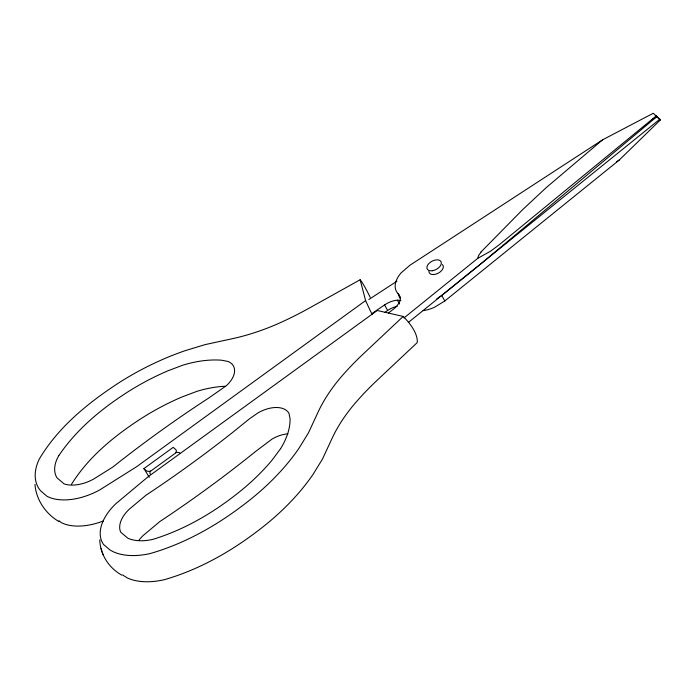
<?xml version="1.0" encoding="UTF-8"?>
<svg xmlns="http://www.w3.org/2000/svg" width="695" height="695" viewBox="0 0 695 695"><rect width="100%" height="100%" fill="white"/><g stroke="black" fill="none" stroke-linecap="round" stroke-linejoin="round"><path stroke-width="1.04" d="M403.908 317.997L477.717 258.366L478.638 255.456L481.6 251.355M71.455 484.38C88.152 457.458 113.259 436.834 139.53 419.598A165.323 97.639 -28.2 0 1 181.986 396.967L196.824 391.372A86.945 51.352 -28.2 0 1 225.128 386.246M179.84 453.018A5.213 3.084 -28.2 0 0 176.269 452.541L150.233 471.445A5.247 3.093 -28.2 0 0 150.554 474.294M175.774 452.68L175.991 452.306A5.213 3.084 -28.2 0 0 175.67 449.465L173.194 447.354L143.891 468.612A34.55 6.272 54 0 1 149.234 477.378M481.07 251.92L522.727 209.569L546.287 187.572L602.591 139.817L653.309 113.242L660.25 120.07L619.202 160.076L444.774 301.005L434.358 307.346A28.321 16.732 -28.2 0 1 423.064 310.656M403.161 316.442L363.155 354.059A234.067 138.244 -28.2 0 0 343.582 374.153A156.775 92.591 -28.2 0 0 318.449 411.318L308.476 432.82L299.102 448.093A186.373 110.071 -28.2 0 1 251.529 498.628C221.453 522.822 187.355 542.891 150.111 553.568A64.817 38.286 -28.2 0 1 113.268 551.76L110.019 549.997L103.39 544.35L101.835 541.544A52.716 31.136 -28.2 0 1 115.917 503.649L148.296 476.605L377.229 310.491L403.161 316.442A34.472 15.585 40 0 1 417.2 342.626L377.194 380.235A234.067 138.244 -28.2 0 0 357.621 400.337A156.775 92.591 -28.2 0 0 332.488 437.494L322.515 458.995L313.132 474.268A186.373 110.071 -28.2 0 1 265.56 524.812C235.492 549.007 201.385 569.066 164.15 579.743A64.817 38.286 -28.2 0 1 127.307 577.945L122.581 574.921M656.349 115.839L499.045 244.909L490.418 251.277L477.717 258.366M436.773 298.841L441.759 295.392L659.807 119.236L655.272 115.37M408.591 322.254L480.723 263.978L656.792 116.673L652.171 119.523M388.418 313.037L393.309 309.275A17.279 10.208 -28.2 0 0 400.303 299.623A22.092 13.049 -28.2 0 0 399.582 295.809L399.347 295.323A22.092 13.049 -28.2 0 0 398.053 293.577A28.321 16.732 -28.2 0 1 401.076 272.883L409.954 265.229L602.591 139.817M360.14 279.764L365.596 300.57L136.663 466.684L99.785 489.897A52.716 31.136 -28.2 0 1 50.631 497.881L47.199 496.447L40.571 490.792L38.599 488.099A64.817 38.286 -28.2 0 1 39.276 459.074C57.894 427.694 86.875 403.856 117.055 383.988A186.373 110.071 -28.2 0 1 184.931 350.758L205.042 344.633L233.094 338.543A156.775 92.591 -28.2 0 0 282.205 321.828A234.067 138.244 -28.2 0 0 309.258 308.102L360.14 279.764A34.472 3.901 66.6 0 1 370.2 297.347M372.563 313.132L384.604 304.905A17.279 10.208 -28.2 0 1 397.401 300.188A22.092 13.049 -28.2 0 1 400.919 300.683M385.039 312.272L387.619 310.509A17.279 10.208 -28.2 0 1 397.21 306.286M368.828 299.519L396.949 281.214M616.491 161.779L619.202 160.076M150.45 471.054L149.946 471.193A5.247 3.093 -28.2 0 1 146.358 470.715L143.891 468.612M58.988 521.597C45.714 513.796 36.088 499.853 34.967 484.346M121.781 575.13C108.976 568.015 100.158 554.61 99.776 539.859M59.023 520.737L61.238 522.623L64.67 524.065A52.716 31.136 -28.2 0 0 103.494 520.903M659.807 119.236L660.25 120.07M441.759 295.392L444.774 301.005M398.053 293.577L400.563 298.251M397.401 300.188L399.408 303.932M384.604 304.905L387.619 310.509M365.596 300.57L369.61 309.301A32.648 3.701 66.6 0 0 372.225 314.548M101.062 548.624L101.87 551.074M102.235 552.151L103.051 554.627M138.974 540.171A31.657 18.695 -28.2 0 1 143.144 535.541L159.867 521.528L169.25 515.247A786.479 464.503 -28.2 0 0 204.573 490.514L213.235 484.172A786.479 464.503 -28.2 0 0 255.386 451.62L272.214 438.953A25.646 15.151 -28.2 0 1 287.886 433.793M400.511 298.572A28.321 16.732 -28.2 0 1 398.27 293.386M442.359 264.543A7.836 4.622 -28.2 0 1 438.067 273.265A7.836 4.622 -28.2 0 1 428.885 271.415M58.832 455.572L57.416 458.205A43.759 25.845 -28.2 0 0 56.964 477.795L64.096 483.885A31.657 18.695 -28.2 0 0 93.608 479.09L112.712 467.109L121.425 460.255A786.479 464.503 -28.2 0 1 155.611 434.557L164.341 428.276A786.479 464.503 -28.2 0 1 208.987 397.853L226.396 385.673A25.646 15.151 -28.2 0 0 228.09 361.469L221.514 360.201A86.945 51.352 -28.2 0 0 182.785 365.196L167.947 370.791A165.323 97.639 -28.2 0 0 125.491 393.422C99.88 410.024 76.059 430.179 58.832 455.572M280.624 448.605L272.344 459.795A165.323 97.639 -28.2 0 1 240.244 491.252C214.216 512.258 184.783 529.703 152.674 539.416A43.759 25.845 -28.2 0 1 127.802 538.191L120.661 532.109A31.657 18.695 -28.2 0 1 129.114 509.357L145.828 495.344L155.22 489.063A786.479 464.503 -28.2 0 0 190.534 464.33L199.196 457.996A786.479 464.503 -28.2 0 0 233.077 432.064L249.748 418.599L258.184 412.769A25.646 15.151 -28.2 0 1 288.99 413.386L290.067 418.651A86.945 51.352 -28.2 0 1 280.624 448.605M432.316 270.746A7.836 4.622 -28.2 0 0 441.09 261.772A7.836 4.622 -28.2 0 0 428.945 263.466A7.836 4.622 -28.2 0 0 432.316 270.746"/></g></svg>
